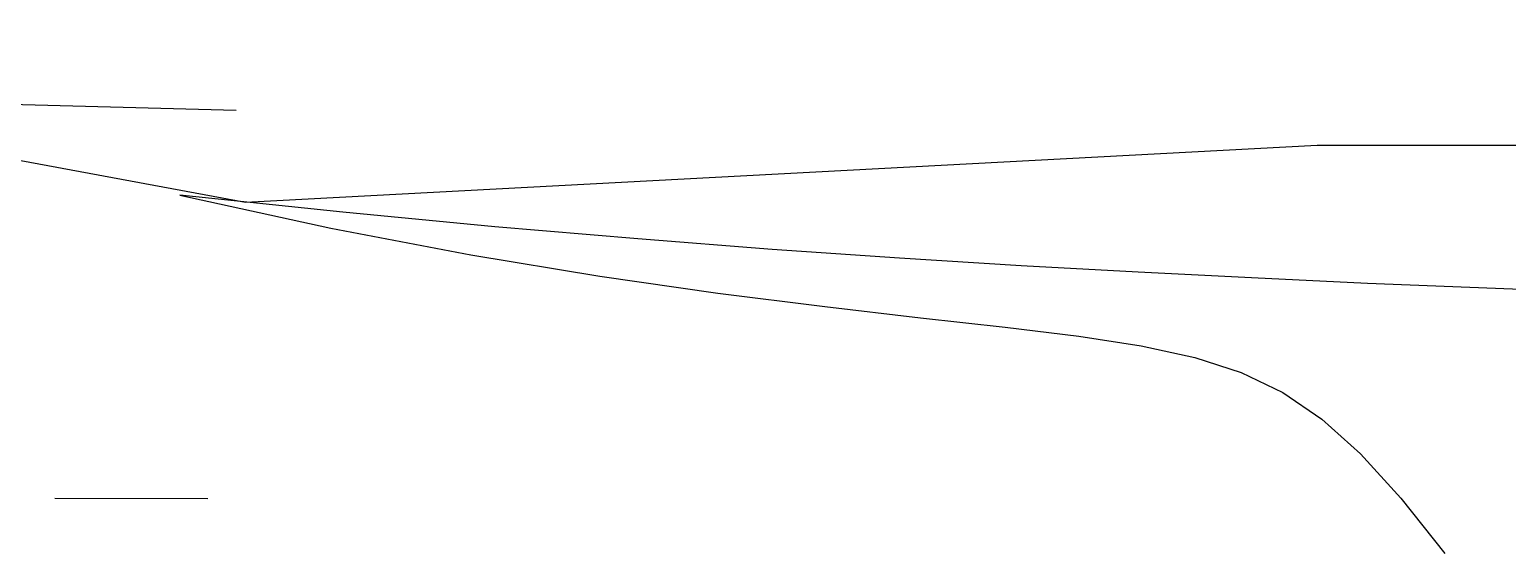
# Model space of a CAD drawing. Header units: millimetres. Extents: x 104198 to 1296755, y -81101 to 81453.
# Drawn here: x 633967.8 to 634041.8, y -26155.2 to -26129 of the extents above; entities that cross this region are included whole.
import ezdxf

# ---------------------------------------------------------------- set-up
doc = ezdxf.new("R2010")
doc.units = ezdxf.units.MM
doc.linetypes.add('HIDDEN2', pattern=[0.1875, 0.125, -0.0625])

# ---------------------------------------------------------------- blocks, each defined once
blk = doc.blocks.new('ghfdhrhr')
at = {"color": 250, "linetype": 'HIDDEN2', "ltscale": 600}
for p, q in [((633828.35, -32631.229), (633978.179, -32635.268)), ((633828.35, -32631.229), (633978.179, -32635.268)), ((633828.35, -32631.229), (633978.179, -32635.268)), ((633828.35, -32631.229), (633978.179, -32635.268)), ((633828.35, -32631.229), (633978.179, -32635.268)), ((633828.35, -32631.229), (633978.179, -32635.268)), ((633828.35, -32631.229), (633978.179, -32635.268)), ((633828.35, -32631.229), (633978.179, -32635.268)), ((633828.35, -32631.229), (633978.179, -32635.268)), ((633828.35, -32631.229), (633978.179, -32635.268)), ((633828.35, -32631.229), (633978.179, -32635.268)), ((633828.35, -32631.229), (633978.179, -32635.268)), ((633963.268, -32637.03), (633978.646, -32639.879)), ((633963.268, -32637.03), (633978.646, -32639.879)), ((633963.268, -32637.03), (633978.646, -32639.879)), ((633963.268, -32637.03), (633978.646, -32639.879)), ((633963.268, -32637.03), (633978.646, -32639.879)), ((633963.268, -32637.03), (633978.646, -32639.879)), ((633963.268, -32637.03), (633978.646, -32639.879)), ((633963.268, -32637.03), (633978.646, -32639.879)), ((633963.268, -32637.03), (633978.646, -32639.879)), ((633963.268, -32637.03), (633978.646, -32639.879)), ((633963.268, -32637.03), (633978.646, -32639.879)), ((633963.268, -32637.03), (633978.646, -32639.879)), ((633978.646, -32639.879), (634032.285, -32637.03)), ((633978.646, -32639.879), (634032.285, -32637.03)), ((633978.646, -32639.879), (634032.285, -32637.03)), ((633978.646, -32639.879), (634032.285, -32637.03)), ((633978.646, -32639.879), (634032.285, -32637.03)), ((633978.646, -32639.879), (634032.285, -32637.03)), ((633978.646, -32639.879), (634032.285, -32637.03)), ((633978.646, -32639.879), (634032.285, -32637.03)), ((633978.646, -32639.879), (634032.285, -32637.03)), ((633978.646, -32639.879), (634032.285, -32637.03)), ((633978.646, -32639.879), (634032.285, -32637.03)), ((633978.646, -32639.879), (634032.285, -32637.03)), ((634032.285, -32637.03), (634044.938, -32637.03)), ((634032.285, -32637.03), (634044.938, -32637.03)), ((634032.285, -32637.03), (634044.938, -32637.03)), ((634032.285, -32637.03), (634044.938, -32637.03)), ((634032.285, -32637.03), (634044.938, -32637.03)), ((634032.285, -32637.03), (634044.938, -32637.03)), ((634032.285, -32637.03), (634044.938, -32637.03)), ((634032.285, -32637.03), (634044.938, -32637.03)), ((634032.285, -32637.03), (634044.938, -32637.03)), ((634032.285, -32637.03), (634044.938, -32637.03)), ((634032.285, -32637.03), (634044.938, -32637.03)), ((634032.285, -32637.03), (634044.938, -32637.03)), ((633856.605, -32654.654), (633976.761, -32654.723)), ((633856.605, -32654.654), (633976.761, -32654.723)), ((633856.605, -32654.654), (633976.761, -32654.723)), ((633856.605, -32654.654), (633976.761, -32654.723)), ((633856.605, -32654.654), (633976.761, -32654.723)), ((633856.605, -32654.654), (633976.761, -32654.723)), ((633856.605, -32654.654), (633976.761, -32654.723)), ((633856.605, -32654.654), (633976.761, -32654.723)), ((633856.605, -32654.654), (633976.761, -32654.723)), ((633856.605, -32654.654), (633976.761, -32654.723)), ((633856.605, -32654.654), (633976.761, -32654.723)), ((633856.605, -32654.654), (633976.761, -32654.723))]:
    blk.add_line(p, q, dxfattribs=at)
for points in [[(634203.29, -32649.405), (634154.603, -32647.894), (634116.722, -32646.711), (634088.088, -32645.804), (634067.139, -32645.124), (634052.316, -32644.622), (634042.057, -32644.247), (634034.804, -32643.949), (634028.995, -32643.678), (634023.321, -32643.39), (634017.471, -32643.065), (634011.387, -32642.688), (634005.008, -32642.246), (633998.276, -32641.724), (633991.131, -32641.108), (633983.513, -32640.383), (633975.363, -32639.535)], [(633975.363, -32639.535), (633982.911, -32641.188), (633989.916, -32642.524), (633996.374, -32643.591), (634002.282, -32644.439), (634007.637, -32645.115), (634012.437, -32645.669), (634016.676, -32646.148), (634020.354, -32646.602), (634023.484, -32647.083), (634026.157, -32647.663), (634028.481, -32648.418), (634030.566, -32649.424), (634032.52, -32650.757), (634034.451, -32652.494), (634036.469, -32654.711), (634038.682, -32657.483)], [(634203.29, -32649.405), (634154.603, -32647.894), (634116.722, -32646.711), (634088.088, -32645.804), (634067.139, -32645.124), (634052.316, -32644.622), (634042.057, -32644.247), (634034.804, -32643.949), (634028.995, -32643.678), (634023.321, -32643.39), (634017.471, -32643.065), (634011.387, -32642.688), (634005.008, -32642.246), (633998.276, -32641.724), (633991.131, -32641.108), (633983.513, -32640.383), (633975.363, -32639.535)], [(633975.363, -32639.535), (633982.911, -32641.188), (633989.916, -32642.524), (633996.374, -32643.591), (634002.282, -32644.439), (634007.637, -32645.115), (634012.437, -32645.669), (634016.676, -32646.148), (634020.354, -32646.602), (634023.484, -32647.083), (634026.157, -32647.663), (634028.481, -32648.418), (634030.566, -32649.424), (634032.52, -32650.757), (634034.451, -32652.494), (634036.469, -32654.711), (634038.682, -32657.483)], [(634203.29, -32649.405), (634154.603, -32647.894), (634116.722, -32646.711), (634088.088, -32645.804), (634067.139, -32645.124), (634052.316, -32644.622), (634042.057, -32644.247), (634034.804, -32643.949), (634028.995, -32643.678), (634023.321, -32643.39), (634017.471, -32643.065), (634011.387, -32642.688), (634005.008, -32642.246), (633998.276, -32641.724), (633991.131, -32641.108), (633983.513, -32640.383), (633975.363, -32639.535)], [(633975.363, -32639.535), (633982.911, -32641.188), (633989.916, -32642.524), (633996.374, -32643.591), (634002.282, -32644.439), (634007.637, -32645.115), (634012.437, -32645.669), (634016.676, -32646.148), (634020.354, -32646.602), (634023.484, -32647.083), (634026.157, -32647.663), (634028.481, -32648.418), (634030.566, -32649.424), (634032.52, -32650.757), (634034.451, -32652.494), (634036.469, -32654.711), (634038.682, -32657.483)], [(634203.29, -32649.405), (634154.603, -32647.894), (634116.722, -32646.711), (634088.088, -32645.804), (634067.139, -32645.124), (634052.316, -32644.622), (634042.057, -32644.247), (634034.804, -32643.949), (634028.995, -32643.678), (634023.321, -32643.39), (634017.471, -32643.065), (634011.387, -32642.688), (634005.008, -32642.246), (633998.276, -32641.724), (633991.131, -32641.108), (633983.513, -32640.383), (633975.363, -32639.535)], [(633975.363, -32639.535), (633982.911, -32641.188), (633989.916, -32642.524), (633996.374, -32643.591), (634002.282, -32644.439), (634007.637, -32645.115), (634012.437, -32645.669), (634016.676, -32646.148), (634020.354, -32646.602), (634023.484, -32647.083), (634026.157, -32647.663), (634028.481, -32648.418), (634030.566, -32649.424), (634032.52, -32650.757), (634034.451, -32652.494), (634036.469, -32654.711), (634038.682, -32657.483)], [(634203.29, -32649.405), (634154.603, -32647.894), (634116.722, -32646.711), (634088.088, -32645.804), (634067.139, -32645.124), (634052.316, -32644.622), (634042.057, -32644.247), (634034.804, -32643.949), (634028.995, -32643.678), (634023.321, -32643.39), (634017.471, -32643.065), (634011.387, -32642.688), (634005.008, -32642.246), (633998.276, -32641.724), (633991.131, -32641.108), (633983.513, -32640.383), (633975.363, -32639.535)], [(633975.363, -32639.535), (633982.911, -32641.188), (633989.916, -32642.524), (633996.374, -32643.591), (634002.282, -32644.439), (634007.637, -32645.115), (634012.437, -32645.669), (634016.676, -32646.148), (634020.354, -32646.602), (634023.484, -32647.083), (634026.157, -32647.663), (634028.481, -32648.418), (634030.566, -32649.424), (634032.52, -32650.757), (634034.451, -32652.494), (634036.469, -32654.711), (634038.682, -32657.483)], [(634203.29, -32649.405), (634154.603, -32647.894), (634116.722, -32646.711), (634088.088, -32645.804), (634067.139, -32645.124), (634052.316, -32644.622), (634042.057, -32644.247), (634034.804, -32643.949), (634028.995, -32643.678), (634023.321, -32643.39), (634017.471, -32643.065), (634011.387, -32642.688), (634005.008, -32642.246), (633998.276, -32641.724), (633991.131, -32641.108), (633983.513, -32640.383), (633975.363, -32639.535)], [(633975.363, -32639.535), (633982.911, -32641.188), (633989.916, -32642.524), (633996.374, -32643.591), (634002.282, -32644.439), (634007.637, -32645.115), (634012.437, -32645.669), (634016.676, -32646.148), (634020.354, -32646.602), (634023.484, -32647.083), (634026.157, -32647.663), (634028.481, -32648.418), (634030.566, -32649.424), (634032.52, -32650.757), (634034.451, -32652.494), (634036.469, -32654.711), (634038.682, -32657.483)], [(634203.29, -32649.405), (634154.603, -32647.894), (634116.722, -32646.711), (634088.088, -32645.804), (634067.139, -32645.124), (634052.316, -32644.622), (634042.057, -32644.247), (634034.804, -32643.949), (634028.995, -32643.678), (634023.321, -32643.39), (634017.471, -32643.065), (634011.387, -32642.688), (634005.008, -32642.246), (633998.276, -32641.724), (633991.131, -32641.108), (633983.513, -32640.383), (633975.363, -32639.535)], [(633975.363, -32639.535), (633982.911, -32641.188), (633989.916, -32642.524), (633996.374, -32643.591), (634002.282, -32644.439), (634007.637, -32645.115), (634012.437, -32645.669), (634016.676, -32646.148), (634020.354, -32646.602), (634023.484, -32647.083), (634026.157, -32647.663), (634028.481, -32648.418), (634030.566, -32649.424), (634032.52, -32650.757), (634034.451, -32652.494), (634036.469, -32654.711), (634038.682, -32657.483)], [(634203.29, -32649.405), (634154.603, -32647.894), (634116.722, -32646.711), (634088.088, -32645.804), (634067.139, -32645.124), (634052.316, -32644.622), (634042.057, -32644.247), (634034.804, -32643.949), (634028.995, -32643.678), (634023.321, -32643.39), (634017.471, -32643.065), (634011.387, -32642.688), (634005.008, -32642.246), (633998.276, -32641.724), (633991.131, -32641.108), (633983.513, -32640.383), (633975.363, -32639.535)], [(633975.363, -32639.535), (633982.911, -32641.188), (633989.916, -32642.524), (633996.374, -32643.591), (634002.282, -32644.439), (634007.637, -32645.115), (634012.437, -32645.669), (634016.676, -32646.148), (634020.354, -32646.602), (634023.484, -32647.083), (634026.157, -32647.663), (634028.481, -32648.418), (634030.566, -32649.424), (634032.52, -32650.757), (634034.451, -32652.494), (634036.469, -32654.711), (634038.682, -32657.483)], [(634203.29, -32649.405), (634154.603, -32647.894), (634116.722, -32646.711), (634088.088, -32645.804), (634067.139, -32645.124), (634052.316, -32644.622), (634042.057, -32644.247), (634034.804, -32643.949), (634028.995, -32643.678), (634023.321, -32643.39), (634017.471, -32643.065), (634011.387, -32642.688), (634005.008, -32642.246), (633998.276, -32641.724), (633991.131, -32641.108), (633983.513, -32640.383), (633975.363, -32639.535)], [(633975.363, -32639.535), (633982.911, -32641.188), (633989.916, -32642.524), (633996.374, -32643.591), (634002.282, -32644.439), (634007.637, -32645.115), (634012.437, -32645.669), (634016.676, -32646.148), (634020.354, -32646.602), (634023.484, -32647.083), (634026.157, -32647.663), (634028.481, -32648.418), (634030.566, -32649.424), (634032.52, -32650.757), (634034.451, -32652.494), (634036.469, -32654.711), (634038.682, -32657.483)], [(634203.29, -32649.405), (634154.603, -32647.894), (634116.722, -32646.711), (634088.088, -32645.804), (634067.139, -32645.124), (634052.316, -32644.622), (634042.057, -32644.247), (634034.804, -32643.949), (634028.995, -32643.678), (634023.321, -32643.39), (634017.471, -32643.065), (634011.387, -32642.688), (634005.008, -32642.246), (633998.276, -32641.724), (633991.131, -32641.108), (633983.513, -32640.383), (633975.363, -32639.535)], [(633975.363, -32639.535), (633982.911, -32641.188), (633989.916, -32642.524), (633996.374, -32643.591), (634002.282, -32644.439), (634007.637, -32645.115), (634012.437, -32645.669), (634016.676, -32646.148), (634020.354, -32646.602), (634023.484, -32647.083), (634026.157, -32647.663), (634028.481, -32648.418), (634030.566, -32649.424), (634032.52, -32650.757), (634034.451, -32652.494), (634036.469, -32654.711), (634038.682, -32657.483)], [(634203.29, -32649.405), (634154.603, -32647.894), (634116.722, -32646.711), (634088.088, -32645.804), (634067.139, -32645.124), (634052.316, -32644.622), (634042.057, -32644.247), (634034.804, -32643.949), (634028.995, -32643.678), (634023.321, -32643.39), (634017.471, -32643.065), (634011.387, -32642.688), (634005.008, -32642.246), (633998.276, -32641.724), (633991.131, -32641.108), (633983.513, -32640.383), (633975.363, -32639.535)], [(633975.363, -32639.535), (633982.911, -32641.188), (633989.916, -32642.524), (633996.374, -32643.591), (634002.282, -32644.439), (634007.637, -32645.115), (634012.437, -32645.669), (634016.676, -32646.148), (634020.354, -32646.602), (634023.484, -32647.083), (634026.157, -32647.663), (634028.481, -32648.418), (634030.566, -32649.424), (634032.52, -32650.757), (634034.451, -32652.494), (634036.469, -32654.711), (634038.682, -32657.483)], [(633975.363, -32639.535), (633982.911, -32641.188), (633989.916, -32642.524), (633996.374, -32643.591), (634002.282, -32644.439), (634007.637, -32645.115), (634012.437, -32645.669), (634016.676, -32646.148), (634020.354, -32646.602), (634023.484, -32647.083), (634026.157, -32647.663), (634028.481, -32648.418), (634030.566, -32649.424), (634032.52, -32650.757), (634034.451, -32652.494), (634036.469, -32654.711), (634038.682, -32657.483)], [(634203.29, -32649.405), (634154.603, -32647.894), (634116.722, -32646.711), (634088.088, -32645.804), (634067.139, -32645.124), (634052.316, -32644.622), (634042.057, -32644.247), (634034.804, -32643.949), (634028.995, -32643.678), (634023.321, -32643.39), (634017.471, -32643.065), (634011.387, -32642.688), (634005.008, -32642.246), (633998.276, -32641.724), (633991.131, -32641.108), (633983.513, -32640.383), (633975.363, -32639.535)]]:
    blk.add_lwpolyline(points, dxfattribs=at)

msp = doc.modelspace()

# ---------------------------------------------------------------- block references
at = {"color": 2}
msp.add_blockref('ghfdhrhr', (0, 6502.26), dxfattribs=at)

doc.saveas('drawing.dxf')
